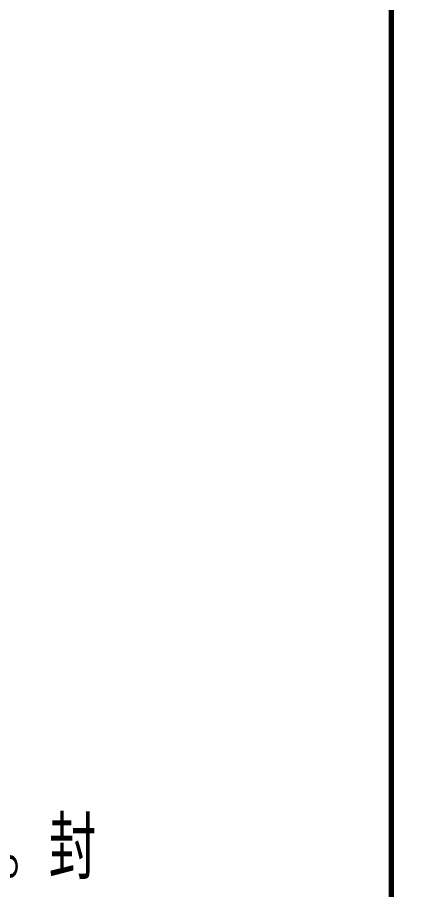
# Model space of a CAD drawing. Extents: x 337716 to 534539, y 642056 to 701458.
# Drawn here: x 439366 to 443122, y 679758 to 688092 of the extents above; entities that cross this region are included whole.
import ezdxf

# ---------------------------------------------------------------- set-up
doc = ezdxf.new("R2010")
doc.units = 0
doc.header["$LTSCALE"] = 1000
doc.header["$MEASUREMENT"] = 0
doc.layers.get('0').update_dxf_attribs({"linetype": 'CONTINUOUS'})
doc.layers.add('SHEET_LINE', color=6, linetype='CONTINUOUS')
doc.layers.add('TEL_TEXT', color=3, linetype='CONTINUOUS')
doc.styles.add('_HZTXT', font='ROS', dxfattribs={"width": 0.8, "bigfont": 'JD'})

# ---------------------------------------------------------------- blocks, each defined once
blk = doc.blocks.new('A$C51FB5BAD')
at = {"layer": 'SHEET_LINE', "const_width": 50}
blk.add_lwpolyline([(-6500, -57400), (0, -57400), (0, -6150), (-6500, -6150)], close=True, dxfattribs=at)

msp = doc.modelspace()

# ---------------------------------------------------------------- block references
msp.add_blockref('A$C51FB5BAD', (449438.9079674156, 700455.7389126688))

# ---------------------------------------------------------------- texts
at = {"layer": 'TEL_TEXT', "color": 7, "style": '_HZTXT', "width": 0.8}
msp.add_text('时，应从内部封堵。封', height=595.3488372093024, dxfattribs=at).set_placement((435593.8996303901, 679856.1248916688))

doc.saveas('drawing.dxf')
